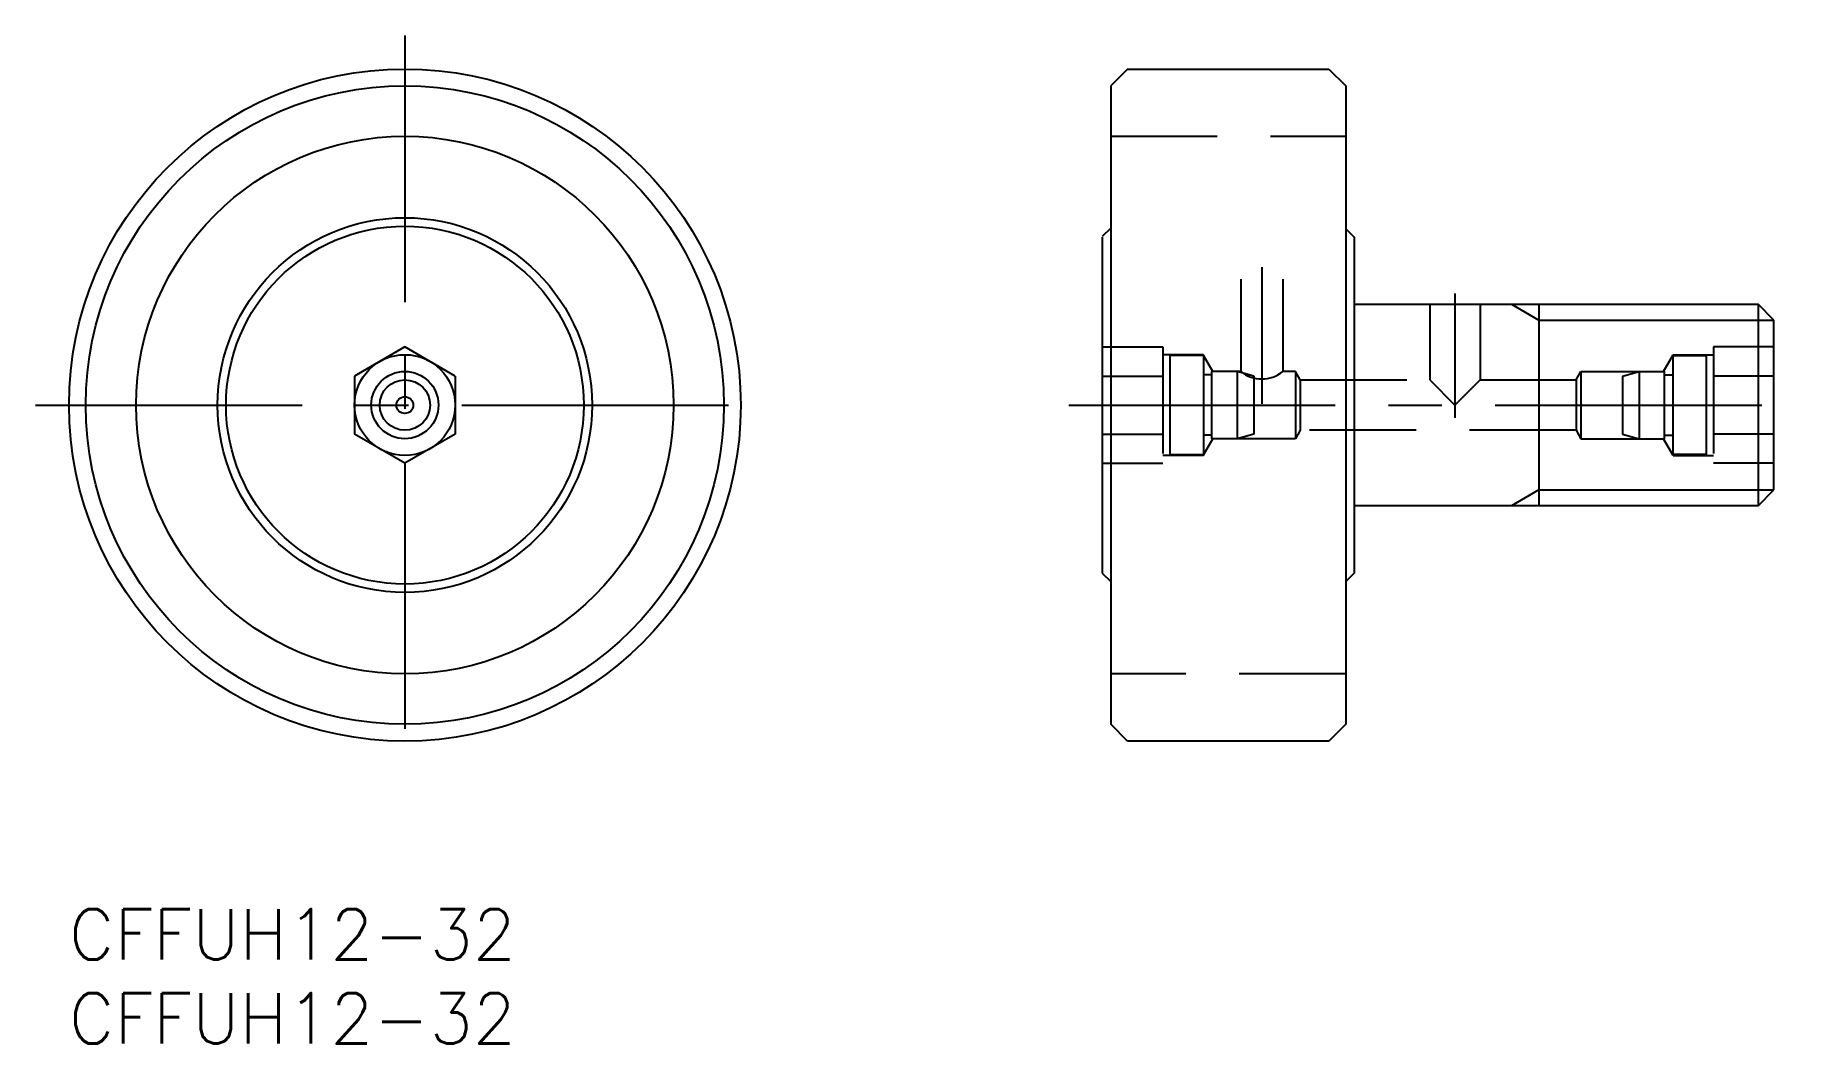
# Model space of a CAD drawing. Extents: x -2 to 104, y -8 to 52.
import ezdxf

# ---------------------------------------------------------------- set-up
doc = ezdxf.new("R2010")
doc.units = 0
doc.header["$LTSCALE"] = 0.5
doc.linetypes.add('CENTER', pattern=[50.8, 31.75, -6.35, 6.35, -6.35])
doc.linetypes.add('DASHED', pattern=[19.05, 12.7, -6.35])
for name, color, linetype in [('MSM_CENTER', 1, 'CENTER'), ('MSM_CONTINUOUS', 7, 'CONTINUOUS'), ('MSM_DASHED', 4, 'DASHED'), ('MSM_NARROW', 5, 'CONTINUOUS'), ('MSM_PART_NUMBER', 7, 'CONTINUOUS')]:
    doc.layers.add(name, color=color, linetype=linetype)
doc.styles.get("Standard").update_dxf_attribs({"font": 'txt.shx', "height": 3, "bigfont": 'bigfont.shx'})

# ---------------------------------------------------------------- blocks, each defined once
blk = doc.blocks.new('*U20')
at = {"layer": 'MSM_PART_NUMBER'}
blk.add_text('CFFUH12-32', height=3, dxfattribs=at).set_placement((0, -3))
blk = doc.blocks.new('*U21')
at = {"layer": 'MSM_PART_NUMBER'}
blk.add_text('CFFUH12-32', height=3, dxfattribs=at).set_placement((0, -8))

msp = doc.modelspace()

# ---------------------------------------------------------------- linework, layer by layer
at = {"layer": 'MSM_CENTER'}
for p, q in [((20, 52), (20, 8)), ((71.03, 38.21), (71.03, 30.08)), ((82.53, 36.65), (82.53, 29.25)), ((-2, 30), (42, 30)), ((59.53, 30), (103.53, 30))]:
    msp.add_line(p, q, dxfattribs=at)
at = {"layer": 'MSM_CONTINUOUS'}
for p, q in [((63.03, 50), (62.03, 49)), ((63.03, 50), (75.03, 50)), ((75.03, 50), (76.03, 49)), ((62.03, 49), (62.03, 11)), ((76.03, 49), (76.03, 11)), ((62.03, 40.53), (61.53, 40.03)), ((76.03, 40.5), (76.53, 40)), ((61.53, 40), (61.53, 20)), ((76.53, 40), (76.53, 20)), ((76.53, 36), (100.58, 36)), ((87.53, 36), (87.53, 24)), ((101.53, 35.05), (100.58, 36)), ((100.58, 36), (100.58, 24)), ((101.53, 24.95), (101.53, 35.05)), ((20, 33.46), (17, 31.73)), ((23, 31.73), (20, 33.46)), ((17, 31.73), (17, 28.27)), ((23, 31.73), (23, 28.27)), ((20, 26.54), (17, 28.27)), ((23, 28.27), (20, 26.54)), ((100.58, 24), (101.53, 24.95)), ((100.58, 24), (76.53, 24)), ((61.53, 20), (62.03, 19.5)), ((76.53, 20), (76.03, 19.5)), ((63.03, 10), (62.03, 11)), ((76.03, 11), (75.03, 10)), ((75.03, 10), (63.03, 10))]:
    msp.add_line(p, q, dxfattribs=at)
for radius in [20, 19, 16, 11.15, 10.65, 3, 2, 1.5, 0.5]:
    msp.add_circle((20, 30), radius, dxfattribs=at)
at = {"layer": 'MSM_DASHED'}
for p, q in [((62.03, 46), (76.03, 46)), ((69.78, 37.5), (69.78, 32)), ((72.28, 37.5), (72.28, 32)), ((81.03, 36), (81.03, 31.5)), ((84.03, 36), (84.03, 31.5)), ((61.53, 33.46), (65.13, 33.46)), ((65.13, 33.46), (65.13, 26.54)), ((67.53, 33), (65.13, 33)), ((65.56, 32.95), (65.56, 27.05)), ((67.56, 32.95), (65.56, 32.95)), ((68.11, 32), (67.53, 33)), ((67.53, 33), (67.53, 32.95)), ((67.56, 32.95), (67.56, 27.05)), ((94.95, 32), (95.53, 33)), ((95.5, 32.95), (95.5, 27.05)), ((95.5, 32.95), (97.5, 32.95)), ((95.53, 33), (95.53, 32.95)), ((95.53, 33), (97.93, 33)), ((97.5, 32.95), (97.5, 27.05)), ((97.93, 33.46), (97.93, 26.54)), ((101.53, 33.46), (97.93, 33.46)), ((61.53, 31.73), (65.13, 31.73)), ((68.06, 31.8), (67.56, 31.8)), ((69.78, 32), (68.06, 32)), ((68.06, 28), (68.06, 32)), ((69.56, 32), (69.56, 28)), ((70.56, 31.73), (69.56, 32)), ((70.56, 31.73), (70.56, 28.27)), ((73.03, 32), (72.28, 32)), ((73.03, 32), (73.03, 28)), ((73.32, 31.5), (73.03, 32)), ((89.74, 31.5), (90.03, 32)), ((90.03, 32), (90.03, 28)), ((90.03, 32), (95, 32)), ((92.5, 31.73), (93.5, 32)), ((92.5, 31.73), (92.5, 28.27)), ((93.5, 32), (93.5, 28)), ((95, 28), (95, 32)), ((95, 31.8), (95.5, 31.8)), ((101.53, 31.73), (97.93, 31.73)), ((73.32, 31.5), (81.03, 31.5)), ((73.32, 31.5), (73.32, 28.5)), ((81.03, 31.5), (82.53, 30)), ((82.53, 30), (84.03, 31.5)), ((84.03, 31.5), (89.74, 31.5)), ((89.74, 31.5), (89.74, 28.5)), ((73.32, 28.5), (73.03, 28)), ((89.74, 28.5), (73.32, 28.5)), ((89.74, 28.5), (90.03, 28)), ((61.53, 28.27), (65.13, 28.27)), ((67.53, 27), (68.11, 28)), ((68.06, 28.2), (67.56, 28.2)), ((73.03, 28), (68.06, 28)), ((70.56, 28.27), (69.56, 28)), ((90.03, 28), (95, 28)), ((92.5, 28.27), (93.5, 28)), ((95.53, 27), (94.95, 28)), ((95, 28.2), (95.5, 28.2)), ((101.53, 28.27), (97.93, 28.27)), ((61.53, 26.54), (65.13, 26.54)), ((67.53, 27), (65.13, 27)), ((65.56, 27.05), (67.56, 27.05)), ((67.53, 27.05), (67.53, 27)), ((97.5, 27.05), (95.5, 27.05)), ((95.53, 27.05), (95.53, 27)), ((95.53, 27), (97.93, 27)), ((101.53, 26.54), (97.93, 26.54)), ((76.03, 14), (62.03, 14))]:
    msp.add_line(p, q, dxfattribs=at)
msp.add_arc((71.03, 33.56), 2, 231.3562, 308.6438, dxfattribs=at)
at = {"layer": 'MSM_NARROW'}
for p, q in [((85.89, 36), (87.53, 35.05)), ((87.53, 35.05), (101.53, 35.05)), ((87.53, 24.95), (85.89, 24)), ((87.53, 24.95), (101.53, 24.95))]:
    msp.add_line(p, q, dxfattribs=at)

# ---------------------------------------------------------------- block references
at = {"layer": 'MSM_CONTINUOUS'}
for name in ['*U20', '*U21']:
    msp.add_blockref(name, (0, 0), dxfattribs=at)

doc.saveas('drawing.dxf')
